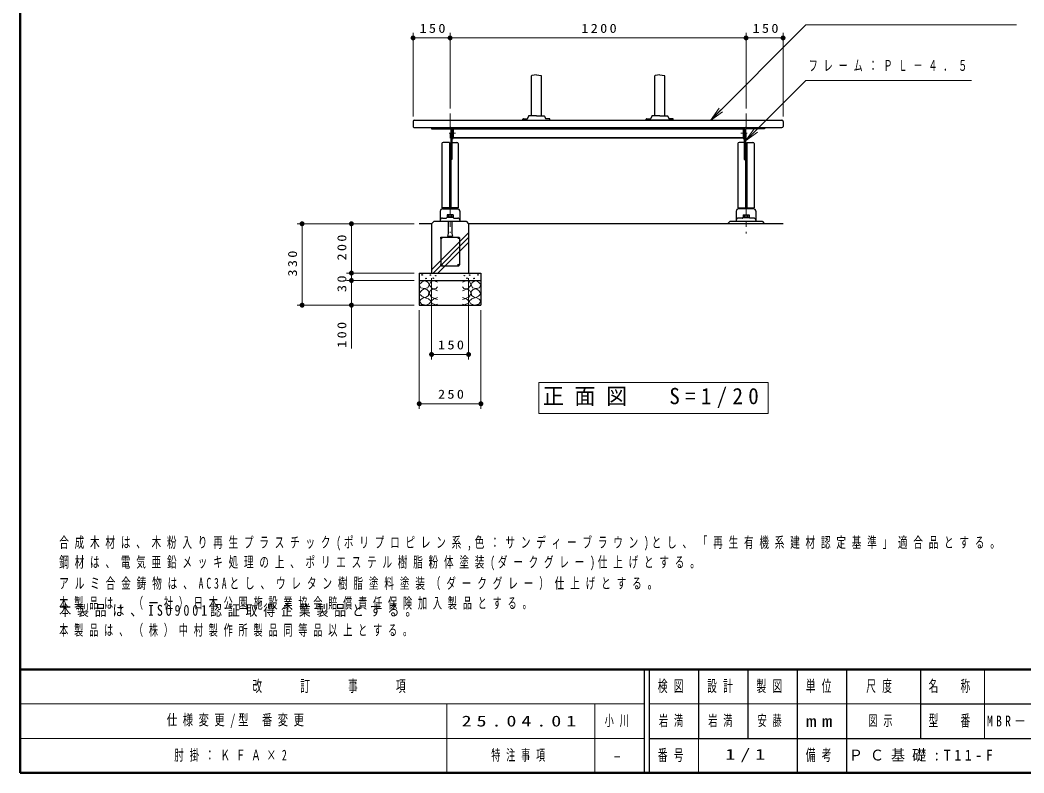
# Model space of a CAD drawing. Units: millimetres on the paper, scale 1:20. Extents: x -365 to 12, y -47 to 257.
# Drawn here: x -365 to -161.5, y 0 to 152.7 of the extents above; entities that cross this region are included whole.
import ezdxf
from ezdxf.enums import TextEntityAlignment as Align

# ---------------------------------------------------------------- set-up
doc = ezdxf.new("R2010")
doc.units = ezdxf.units.MM
doc.linetypes.add('USER2', pattern=[6, 3, -1, 1, -1])
doc.layers.add('LY_1', color=7, linetype='Continuous', lineweight=25)
doc.layers.add('LY_2', color=7, linetype='Continuous', lineweight=13)
doc.styles.add('ＭＳ ゴシック', font='')
doc.styles.get('ＭＳ ゴシック').set_extended_font_data('MS Gothic')

# ---------------------------------------------------------------- blocks, each defined once
blk = doc.blocks.new('filled_dot')
at = {"color": 0, "linetype": 'Continuous', "lineweight": -2, "const_width": 1.25}
blk.add_lwpolyline([(-0.625, 0, 1), (0.625, 0, 1)], format="xyb", close=True, dxfattribs=at)

msp = doc.modelspace()

# ---------------------------------------------------------------- linework, layer by layer
at = {"layer": 'LY_1', "lineweight": 13}
for p, q in [((-285.336, 133.103), (-285.336, 150.041)), ((-285.336, 149.041), (-277.836, 149.041)), ((-277.836, 134.737), (-277.836, 150.041)), ((-277.836, 134.737), (-277.836, 150.041)), ((-277.836, 149.041), (-217.836, 149.041)), ((-217.836, 134.737), (-217.836, 150.041)), ((-217.836, 134.737), (-217.836, 150.041)), ((-217.836, 149.041), (-210.336, 149.041)), ((-210.336, 133.103), (-210.336, 150.041)), ((-225.076, 132.316), (-223.308, 134.791)), ((-225.076, 132.316), (-222.954, 134.438)), ((-222.601, 134.084), (-225.076, 132.316)), ((-217.986, 128.146), (-216.218, 130.621)), ((-217.986, 128.146), (-215.865, 130.267)), ((-277.236, 128.86), (-218.436, 128.86)), ((-215.511, 129.914), (-217.986, 128.146)), ((-285.086, 111.353), (-308.836, 111.353)), ((-307.836, 94.853), (-307.836, 111.353)), ((-297.836, 101.353), (-297.836, 111.353)), ((-281.586, 102.046), (-274.086, 109.546)), ((-281.289, 101.353), (-274.086, 108.556)), ((-280.299, 101.353), (-274.086, 107.566)), ((-285.086, 101.353), (-298.836, 101.353)), ((-285.086, 99.853), (-298.836, 99.853)), ((-297.836, 97.433), (-297.836, 101.353)), ((-297.836, 86.068), (-297.836, 99.853)), ((-281.586, 100.353), (-281.586, 83.853)), ((-274.086, 100.353), (-274.086, 83.853)), ((-285.086, 94.853), (-308.836, 94.853)), ((-284.086, 93.853), (-284.086, 73.853)), ((-271.586, 93.853), (-271.586, 73.853)), ((-274.086, 84.853), (-281.586, 84.853)), ((-213.374, 79.17), (-259.874, 79.17)), ((-259.874, 79.17), (-259.874, 72.87)), ((-213.374, 72.87), (-213.374, 79.17)), ((-271.586, 74.853), (-284.086, 74.853)), ((-259.874, 72.87), (-213.374, 72.87))]:
    msp.add_line(p, q, dxfattribs=at)
at = {"layer": 'LY_1'}
for p, q in [((-261.336, 133.228), (-261.336, 141.348)), ((-260.336, 141.541), (-261.293, 141.397)), ((-260.336, 141.541), (-259.379, 141.397)), ((-259.336, 133.228), (-259.336, 141.348)), ((-236.336, 133.228), (-236.336, 141.348)), ((-235.336, 141.541), (-236.293, 141.397)), ((-235.336, 141.541), (-234.379, 141.397)), ((-234.336, 133.228), (-234.336, 141.348)), ((-285.086, 132.353), (-210.586, 132.353)), ((-263.086, 132.353), (-263.075, 132.558)), ((-263.086, 132.353), (-257.586, 132.353)), ((-262.975, 132.653), (-262.202, 132.653)), ((-261.974, 133.164), (-262.155, 132.685)), ((-260.336, 133.228), (-261.88, 133.228)), ((-260.336, 133.228), (-258.792, 133.228)), ((-258.698, 133.164), (-258.517, 132.685)), ((-257.697, 132.653), (-258.47, 132.653)), ((-257.586, 132.353), (-257.597, 132.558)), ((-238.086, 132.353), (-238.075, 132.558)), ((-232.586, 132.353), (-238.086, 132.353)), ((-237.975, 132.653), (-237.202, 132.653)), ((-236.974, 133.164), (-237.155, 132.685)), ((-235.336, 133.228), (-236.88, 133.228)), ((-235.336, 133.228), (-233.792, 133.228)), ((-233.698, 133.164), (-233.517, 132.685)), ((-232.697, 132.653), (-233.47, 132.653)), ((-232.586, 132.353), (-232.597, 132.558)), ((-285.336, 132.103), (-285.336, 131.103)), ((-285.086, 130.853), (-210.586, 130.853)), ((-281.574, 130.853), (-281.574, 130.628)), ((-281.574, 130.628), (-277.686, 130.628)), ((-277.686, 130.628), (-277.686, 114.353)), ((-277.461, 130.828), (-277.461, 124.397)), ((-277.461, 130.828), (-277.236, 130.828)), ((-277.236, 130.828), (-277.236, 128.628)), ((-277.236, 130.628), (-218.436, 130.628)), ((-248.936, 130.853), (-248.936, 130.628)), ((-246.736, 130.853), (-246.736, 130.628)), ((-218.436, 130.828), (-218.436, 128.628)), ((-218.211, 130.828), (-218.436, 130.828)), ((-218.211, 130.828), (-218.211, 124.397)), ((-214.099, 130.628), (-217.986, 130.628)), ((-217.986, 130.628), (-217.986, 114.353)), ((-214.099, 130.853), (-214.099, 130.628)), ((-210.336, 132.103), (-210.336, 131.103)), ((-277.461, 128.628), (-277.236, 128.628)), ((-277.236, 128.781), (-218.436, 128.781)), ((-218.436, 128.628), (-218.211, 128.628)), ((-279.486, 127.603), (-279.486, 114.603)), ((-277.986, 127.853), (-279.236, 127.853)), ((-277.986, 127.853), (-277.986, 114.353)), ((-277.686, 127.603), (-277.986, 127.603)), ((-277.461, 127.853), (-276.436, 127.853)), ((-276.186, 127.603), (-276.186, 114.603)), ((-219.486, 127.603), (-219.486, 114.603)), ((-218.211, 127.853), (-219.236, 127.853)), ((-217.986, 127.603), (-217.686, 127.603)), ((-217.686, 127.853), (-217.686, 114.353)), ((-217.686, 127.853), (-216.436, 127.853)), ((-216.186, 127.603), (-216.186, 114.603)), ((-277.461, 124.397), (-277.686, 124.397)), ((-218.211, 124.397), (-217.986, 124.397)), ((-277.986, 114.603), (-279.486, 114.603)), ((-279.386, 114.353), (-276.286, 114.353)), ((-276.186, 114.603), (-277.686, 114.603)), ((-219.486, 114.603), (-217.986, 114.603)), ((-216.286, 114.353), (-219.386, 114.353)), ((-217.686, 114.603), (-216.186, 114.603)), ((-279.836, 113.903), (-279.836, 111.853)), ((-279.836, 112.053), (-279.836, 111.853)), ((-279.386, 112.503), (-278.628, 112.503)), ((-278.515, 112.574), (-278.557, 112.532)), ((-277.186, 112.718), (-278.486, 112.718)), ((-278.486, 112.718), (-278.486, 112.603)), ((-277.186, 112.603), (-278.486, 112.603)), ((-277.23, 113.168), (-278.442, 113.168)), ((-278.442, 113.168), (-278.442, 112.718)), ((-278.139, 113.168), (-278.139, 112.718)), ((-277.533, 113.168), (-277.533, 112.718)), ((-277.23, 113.168), (-277.23, 112.718)), ((-277.186, 112.718), (-277.186, 112.603)), ((-277.115, 112.532), (-277.157, 112.574)), ((-277.045, 112.503), (-276.286, 112.503)), ((-275.836, 113.903), (-275.836, 111.853)), ((-275.836, 112.053), (-275.836, 111.853)), ((-219.836, 113.903), (-219.836, 111.853)), ((-219.836, 112.053), (-219.836, 111.853)), ((-218.627, 112.503), (-219.386, 112.503)), ((-218.557, 112.532), (-218.515, 112.574)), ((-218.486, 112.718), (-217.186, 112.718)), ((-218.486, 112.718), (-218.486, 112.603)), ((-218.486, 112.603), (-217.186, 112.603)), ((-218.442, 113.168), (-217.23, 113.168)), ((-218.442, 113.168), (-218.442, 112.718)), ((-218.139, 113.168), (-218.139, 112.718)), ((-217.533, 113.168), (-217.533, 112.718)), ((-217.23, 113.168), (-217.23, 112.718)), ((-217.186, 112.718), (-217.186, 112.603)), ((-217.157, 112.574), (-217.115, 112.532)), ((-216.286, 112.503), (-217.045, 112.503)), ((-215.836, 113.903), (-215.836, 111.853)), ((-215.836, 112.053), (-215.836, 111.853)), ((-281.086, 111.853), (-281.586, 111.353)), ((-281.586, 111.353), (-281.586, 101.353)), ((-281.086, 111.853), (-274.586, 111.853)), ((-278.211, 111.853), (-278.211, 109.356)), ((-277.461, 111.853), (-277.461, 109.351)), ((-274.586, 111.853), (-274.086, 111.353)), ((-274.086, 111.353), (-274.086, 101.353)), ((-221.086, 111.853), (-221.586, 111.353)), ((-221.086, 111.853), (-214.586, 111.853)), ((-214.586, 111.853), (-214.086, 111.353)), ((-279.736, 108.503), (-279.736, 103.003)), ((-279.586, 108.653), (-276.086, 108.653)), ((-278.212, 109.353), (-278.337, 108.853)), ((-278.336, 108.853), (-277.336, 108.853)), ((-277.462, 109.353), (-277.337, 108.853)), ((-275.936, 108.503), (-275.936, 103.003)), ((-279.586, 102.853), (-276.086, 102.853)), ((-284.086, 101.353), (-284.086, 94.853)), ((-284.086, 101.353), (-271.586, 101.353)), ((-284.086, 99.853), (-271.586, 99.853)), ((-271.586, 101.353), (-271.586, 94.853)), ((-284.086, 94.853), (-271.586, 94.853))]:
    msp.add_line(p, q, dxfattribs=at)
at = {"layer": 'LY_1', "linetype": 'USER2', "lineweight": 13}
for p, q in [((-277.836, 133.737), (-277.836, 109.504)), ((-217.836, 133.737), (-217.836, 109.413)), ((-278.043, 129.728), (-276.737, 129.728)), ((-217.629, 129.728), (-218.935, 129.728))]:
    msp.add_line(p, q, dxfattribs=at)
at = {"layer": 'LY_1', "color": 4}
for p, q in [((-281.586, 111.353), (-284.086, 111.353)), ((-210.336, 111.353), (-274.086, 111.353))]:
    msp.add_line(p, q, dxfattribs=at)
at = {"layer": 'LY_1', "lineweight": 13}
for points in [[(-225.076, 132.316), (-205.723, 151.669), (-163.02, 151.669)], [(-217.986, 128.146), (-205.723, 140.41), (-172.138, 140.41)], [(-280.365, 99.538), (-281.221, 99.855), (-281.76, 99.586), (-282.076, 98.984), (-281.49, 98.223), (-280.714, 98.16), (-280.365, 98.556)], [(-275.307, 99.538), (-274.451, 99.855), (-273.913, 99.586), (-273.596, 98.984), (-274.182, 98.223), (-274.958, 98.16), (-275.307, 98.556)], [(-280.381, 97.732), (-281.142, 98.128), (-281.775, 97.875), (-282.076, 97.225), (-281.633, 96.449), (-280.872, 96.211), (-280.381, 96.417)], [(-275.291, 97.732), (-274.53, 98.128), (-273.897, 97.875), (-273.596, 97.225), (-274.039, 96.449), (-274.8, 96.211), (-275.291, 96.417)], [(-280.365, 96.005), (-281.031, 96.211), (-281.68, 95.657), (-281.506, 95.261), (-280.777, 94.896), (-280.365, 95.055)], [(-275.307, 96.005), (-274.641, 96.211), (-273.992, 95.657), (-274.166, 95.261), (-274.895, 94.896), (-275.307, 95.055)]]:
    msp.add_lwpolyline(points, dxfattribs=at)
for points in [[(-282.964, 99.823), (-283.597, 99.522), (-284.073, 99.047), (-283.772, 98.35), (-283.043, 98.207), (-282.346, 98.366), (-282.092, 98.952), (-282.282, 99.459)], [(-272.708, 99.823), (-272.075, 99.522), (-271.6, 99.047), (-271.901, 98.35), (-272.629, 98.207), (-273.326, 98.366), (-273.58, 98.952), (-273.39, 99.459)], [(-283.09, 98.176), (-283.629, 97.827), (-284.073, 97.146), (-283.566, 96.686), (-282.9, 96.37), (-282.203, 96.813), (-282.124, 97.653), (-282.532, 98.015)], [(-272.582, 98.176), (-272.043, 97.827), (-271.6, 97.146), (-272.106, 96.686), (-272.772, 96.37), (-273.469, 96.813), (-273.548, 97.653), (-273.14, 98.015)], [(-283.131, 96.379), (-283.7, 96.06), (-284.038, 95.637), (-283.634, 95.071), (-282.692, 94.868), (-281.976, 95.187), (-281.703, 95.692), (-282.242, 96.148)], [(-272.541, 96.379), (-271.972, 96.06), (-271.634, 95.637), (-272.038, 95.071), (-272.98, 94.868), (-273.696, 95.187), (-273.969, 95.692), (-273.43, 96.148)]]:
    msp.add_lwpolyline(points, close=True, dxfattribs=at)
at = {"layer": 'LY_1'}
for centre, radius in [((-279.586, 108.503), 0.15), ((-276.086, 108.503), 0.15), ((-279.586, 103.003), 0.15), ((-276.086, 103.003), 0.15), ((-283.496, 100.993), 0.05), ((-282.709, 100.262), 0.05), ((-281.809, 100.937), 0.05), ((-281.247, 100.318), 0.05), ((-280.74, 100.824), 0.05), ((-274.932, 100.824), 0.05), ((-274.425, 100.318), 0.05), ((-273.863, 100.937), 0.05), ((-272.963, 100.262), 0.05), ((-272.176, 100.993), 0.05)]:
    msp.add_circle(centre, radius, dxfattribs=at)
for centre, radius, start, end in [((-261.286, 141.348), 0.05, 98.53077, 180), ((-259.386, 141.348), 0.05, 0, 81.46923), ((-236.286, 141.348), 0.05, 98.53077, 180), ((-234.386, 141.348), 0.05, 0, 81.46923), ((-285.086, 132.103), 0.25, 90, 180), ((-262.975, 132.553), 0.1, 90, 177), ((-262.202, 132.703), 0.05, 270, 339.20314), ((-261.88, 133.128), 0.1, 90, 159.20314), ((-258.792, 133.128), 0.1, 20.79686, 90), ((-258.47, 132.703), 0.05, 200.79686, 270), ((-257.697, 132.553), 0.1, 3, 90), ((-237.975, 132.553), 0.1, 90, 177), ((-237.202, 132.703), 0.05, 270, 339.20314), ((-236.88, 133.128), 0.1, 90, 159.20314), ((-233.792, 133.128), 0.1, 20.79686, 90), ((-233.47, 132.703), 0.05, 200.79686, 270), ((-232.697, 132.553), 0.1, 3, 90), ((-210.586, 132.103), 0.25, 0, 90), ((-285.086, 131.103), 0.25, 179.99999, 270), ((-277.686, 130.628), 0.225, 0, 90), ((-217.986, 130.628), 0.225, 90, 180), ((-210.586, 131.103), 0.25, 270, 0), ((-279.236, 127.603), 0.25, 90, 180), ((-276.436, 127.603), 0.25, 0, 90), ((-219.236, 127.603), 0.25, 90, 180), ((-216.436, 127.603), 0.25, 0, 90), ((-279.386, 113.903), 0.45, 89.99998, 179.99996), ((-276.286, 113.903), 0.45, 0, 89.99998), ((-219.386, 113.903), 0.45, 90.00002, 180), ((-216.286, 113.903), 0.45, 0.00004, 90.00002), ((-279.386, 112.053), 0.45, 89.99998, 179.99996), ((-278.628, 112.603), 0.1, 269.99996, 315), ((-278.445, 112.503), 0.1, 89.99998, 134.99996), ((-277.228, 112.503), 0.1, 44.99995, 89.99998), ((-277.045, 112.603), 0.1, 224.99952, 269.99996), ((-276.286, 112.053), 0.45, 0, 89.99998), ((-219.386, 112.053), 0.45, 90.00002, 180), ((-218.627, 112.603), 0.1, 270.00004, 315.00048), ((-218.445, 112.503), 0.1, 90.00002, 135.00006), ((-217.227, 112.503), 0.1, 45.00004, 90.00002), ((-217.045, 112.603), 0.1, 225, 270.00004), ((-216.286, 112.053), 0.45, 0.00004, 90.00002)]:
    msp.add_arc(centre, radius, start, end, dxfattribs=at)
at = {"layer": 'LY_2', "lineweight": 50}
for p, q in [((-365, 257), (-365, 0)), ((-365, 21), (0, 21)), ((-365, 0), (0, 0))]:
    msp.add_line(p, q, dxfattribs=at)
at = {"layer": 'LY_2', "color": 211, "lineweight": 25}
for p, q in [((-238.5, 21), (-238.5, 0)), ((-237.5, 21), (-237.5, 0)), ((-227.5, 21), (-227.5, 7)), ((-217.5, 21), (-217.5, 7)), ((-207.5, 21), (-207.5, 0)), ((-197.5, 21), (-197.5, 7)), ((-182.5, 21), (-182.5, 7)), ((-182.5, 14), (-70, 14)), ((-237.5, 7), (0, 7))]:
    msp.add_line(p, q, dxfattribs=at)
at = {"layer": 'LY_2'}
for p, q in [((-169.5, 21), (-169.5, 7)), ((-365, 14), (-238.5, 14)), ((-278.5, 14), (-278.5, 0)), ((-248.5, 14), (-248.5, 0)), ((-237.5, 14), (-182.5, 14)), ((-365, 7), (-238.5, 7)), ((-227.5, 7), (-227.5, 0))]:
    msp.add_line(p, q, dxfattribs=at)
at = {"layer": 'LY_2', "lineweight": 25}
msp.add_line((-197.5, 7), (-197.5, 0), dxfattribs=at)

# ---------------------------------------------------------------- block references
at = {"layer": 'LY_1', "lineweight": 13, "xscale": 0.4, "yscale": 0.4}
for p in [(-285.336, 149.041), (-277.836, 149.041), (-217.836, 149.041), (-281.586, 84.853), (-284.086, 74.853)]:
    msp.add_blockref('filled_dot', p, dxfattribs=at)
for p, rotation in [((-277.836, 149.041), 180), ((-217.836, 149.041), 180), ((-210.336, 149.041), 180), ((-307.836, 111.353), 270), ((-297.836, 111.353), 270), ((-297.836, 101.353), 270), ((-297.836, 99.853), 270), ((-307.836, 94.853), 90), ((-297.836, 94.853), 90), ((-274.086, 84.853), 180), ((-271.586, 74.853), 180)]:
    msp.add_blockref('filled_dot', p, dxfattribs=dict(at, rotation=rotation))

# ---------------------------------------------------------------- texts
at = {"layer": 'LY_1', "style": 'ＭＳ ゴシック', "width": 1.35}
msp.add_text('-', height=2.199, dxfattribs=at).set_placement((-245, 3.5), align=Align.MIDDLE_LEFT)
at = {"layer": 'LY_1', "style": 'ＭＳ ゴシック'}
for s, insert, char_height, attachment_point in [('\\T1.33;\\W1.15;150', (-281.165, 150.041), 1.833, 8), ('\\T1.33;\\W1.15;1200', (-247.415, 150.041), 1.833, 8), ('\\T1.33;\\W1.15;150', (-213.665, 150.041), 1.833, 8), ('\\T1.64;\\W0.6;フレーム：ＰＬ－４．５', (-205.138, 143.41), 2.199, 4), ('\\T1.33;\\W1.15;150', (-277.415, 85.853), 1.833, 8), ('\\T1.33;\\W1.15;250', (-277.421, 75.853), 1.833, 8), ('\\T1.5;\\W0.95;正面図\u3000S=1/20', (-236.624, 76.02), 3.299, 5), ('\\T1.6;\\W0.65;合成木材は、木粉入り再生プラスチック(ポリプロピレン系,色：サンディーブラウン)とし、「再生有機系建材認定基準」適合品とする。', (-357.06, 45.076), 2.199, 7), ('\\T1.6;\\W0.65;鋼材は、電気亜鉛メッキ処理の上、ポリエステル樹脂粉体塗装(ダークグレー)仕上げとする。', (-357.06, 41.076), 2.199, 7), ('\\T1.61;\\W0.65;アルミ合金鋳物は、AC3Aとし、ウレタン樹脂塗料塗装（ダークグレー）仕上げとする。', (-357.06, 37.076), 2.199, 7), ('\\T1.64;\\W0.6;本製品は、（一社）日本公園施設業協会賠償責任保険加入製品とする。', (-357.06, 33.076), 2.199, 7), ('\\T1.5;\\W0.8;本製品は、ISO9001認証取得企業製品とする。', (-357.06, 34.076), 2.199, 1), ('\\T1.64;\\W0.6;本製品は、（株）中村製作所製品同等品以上とする。', (-357.06, 30.076), 2.199, 1), ('\\T1.53;\\W0.7;仕様変更/型\\~番変更', (-335.25, 10.5), 2.199, 4), ('\\T1.5;\\W1.35;25.04.01', (-275.5, 10.5), 2.199, 4), ('\\T1.64;\\W0.6;小川', (-246.5, 10.5), 2.199, 4), ('\\T1.64;\\W0.6;岩満', (-235.5, 10.5), 2.199, 4), ('\\T1.64;\\W0.6;岩満', (-225.5, 10.5), 2.199, 4), ('\\T1.64;\\W0.6;安藤', (-215.5, 10.5), 2.199, 4), ('\\T1.64;\\W0.6;図示', (-190, 10.5), 2.199, 5), ('\\T1.53;\\W0.8;MBR－１５TＡ＋2ＫＦＡ', (-149.75, 10.5), 2.199, 5), ('\\T1.6;\\W0.65;肘掛：ＫＦＡ×2', (-333.75, 3.5), 2.199, 4), ('\\T1.64;\\W0.6;特注事項', (-269.5, 3.5), 2.199, 4), ('\\T1.5;\\W1.35;1/1', (-217.5, 3.5), 2.199, 5), ('\\T1.5;\\W0.95;ＰＣ基礎:T11-F', (-197, 3.5), 2.199, 4)]:
    msp.add_mtext(s, dxfattribs=dict(at, insert=insert, char_height=char_height, attachment_point=attachment_point))
at = {"layer": 'LY_1', "char_height": 1.833, "attachment_point": 8, "rotation": 90, "style": 'ＭＳ ゴシック'}
for s, insert in [('\\T1.33;\\W1.15;200', (-298.836, 106.77)), ('\\T1.33;\\W1.15;330', (-308.836, 103.518)), ('\\T1.34;\\W1.15;30', (-298.836, 99.433)), ('\\T1.33;\\W1.15;100', (-298.836, 89.068))]:
    msp.add_mtext(s, dxfattribs=dict(at, insert=insert))
at = {"layer": 'LY_2', "color": 4, "char_height": 2.346, "attachment_point": 5, "style": 'ＭＳ ゴシック'}
for s, insert in [('\\T1.64;\\W0.6;改\u3000\u3000訂\u3000\u3000事\u3000\u3000項', (-301.75, 17.5)), ('\\T1.64;\\W0.6;検図', (-232.5, 17.5)), ('\\T1.64;\\W0.6;設計', (-222.5, 17.5)), ('\\T1.64;\\W0.6;製図', (-212.5, 17.5)), ('\\T1.64;\\W0.6;単位', (-202.5, 17.5)), ('\\T1.64;\\W0.6;尺度', (-190.25, 17.5)), ('\\T1.64;\\W0.6;名\u3000称', (-176, 17.5)), ('\\T1.5;\\W1.35;mm', (-202.5, 10.5)), ('\\T1.64;\\W0.6;型\u3000番', (-176, 10.5)), ('\\T1.64;\\W0.6;番号', (-232.5, 3.5)), ('\\T1.64;\\W0.6;備考', (-202.5, 3.5))]:
    msp.add_mtext(s, dxfattribs=dict(at, insert=insert))

doc.saveas('drawing.dxf')
